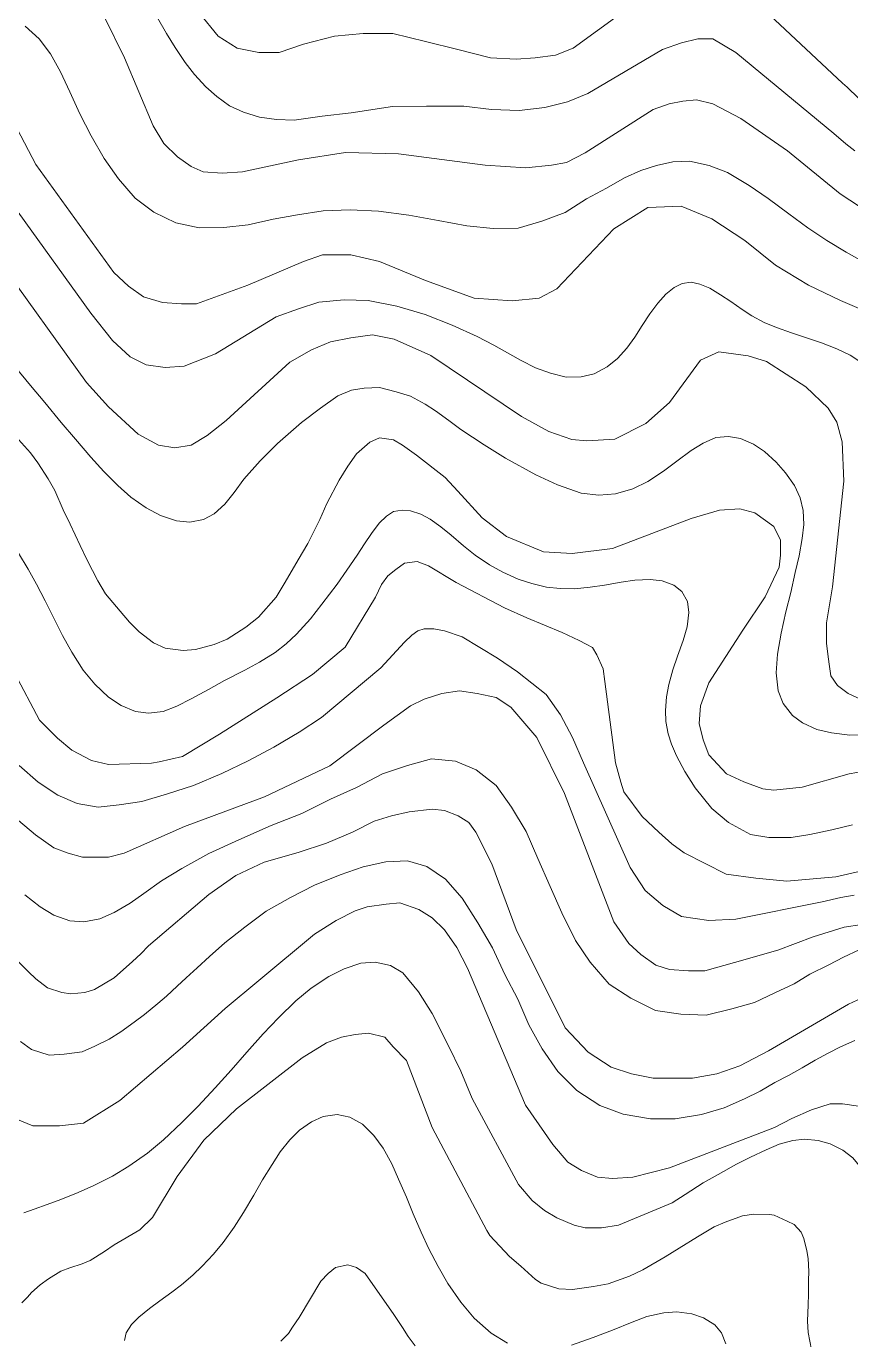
# Model space of a CAD drawing. Header units: metres. Extents: x 548946 to 557077, y 1838800 to 1845419.
# Drawn here: x 554738.3 to 555003.6, y 1843291.5 to 1843714.2 of the extents above; entities that cross this region are included whole.
import ezdxf

# ---------------------------------------------------------------- set-up
doc = ezdxf.new("R2010")
doc.units = ezdxf.units.M
doc.header["$LTSCALE"] = 28
doc.layers.add('1', color=7, linetype='Continuous', lineweight=13)
doc.layers.add('2', color=7, linetype='Continuous', lineweight=13)

msp = doc.modelspace()

# ---------------------------------------------------------------- linework, layer by layer
at = {"layer": '1'}
for points in [[(554757.26, 1843729.88), (554769.92, 1843704.07), (554779.06, 1843682.22), (554782.55, 1843676.53), (554786.91, 1843672.16), (554791.27, 1843669.1), (554795.19, 1843667.35), (554801.3, 1843666.91), (554807.84, 1843667.35), (554825.91, 1843671.19), (554840.96, 1843673.56), (554858.03, 1843673.19), (554885.88, 1843669.54), (554892.43, 1843669.1), (554898.97, 1843668.66), (554907.25, 1843669.54), (554912.05, 1843670.41), (554918.15, 1843673.47), (554939.95, 1843687.47), (554945.18, 1843689.22), (554949.54, 1843690.1), (554953.9, 1843690.53), (554959.13, 1843689.22), (554968.22, 1843684.5), (554983.19, 1843674.19), (555000.15, 1843660.3), (555015.39, 1843650.33)], [(555008.43, 1843637.95), (555002.08, 1843641.48), (554995.84, 1843645.26), (554989.71, 1843649.39), (554983.62, 1843653.82), (554976.96, 1843658.78), (554970.89, 1843662.96), (554963.9, 1843667.15), (554957.96, 1843669.43), (554951.66, 1843670.76), (554946.31, 1843670.59), (554941.03, 1843669.47), (554936.01, 1843667.78), (554930.73, 1843665.41), (554924.93, 1843662.08), (554918.51, 1843658.71), (554911.62, 1843654.24), (554904.19, 1843651.49), (554896.51, 1843649.22), (554888.46, 1843649.19), (554880.02, 1843650.04), (554870.76, 1843651.76), (554861.31, 1843653.47), (554851.58, 1843654.71), (554842.51, 1843655.14), (554833.78, 1843654.84), (554825.57, 1843653.54), (554817.69, 1843652.1), (554809.68, 1843650.27), (554801.86, 1843649.45), (554793.85, 1843649.39), (554786.38, 1843650.99), (554779.29, 1843654.38), (554773.32, 1843658.92), (554767.93, 1843665.18), (554763.34, 1843671.63), (554759.14, 1843678.97), (554755.48, 1843686.04), (554752.32, 1843693.15), (554749.33, 1843699.55), (554746.1, 1843705.31), (554742.41, 1843710.21), (554737.89, 1843714.23)], [(555004.83, 1843674.11), (555002, 1843676.44), (554998.13, 1843679.7), (554966.55, 1843705.83), (554959.14, 1843710.2), (554954.34, 1843710.2), (554949.11, 1843708.89), (554943, 1843706.71), (554918.94, 1843692.57), (554912.43, 1843689.92), (554905.09, 1843688.04), (554896.83, 1843687.13), (554887.96, 1843687.39), (554879.07, 1843688.5), (554867.04, 1843688.55), (554856.11, 1843688.44), (554842.78, 1843686.42), (554833.52, 1843685.3), (554824.46, 1843683.96), (554818.8, 1843684.17), (554813.28, 1843685), (554808.11, 1843686.56), (554803.7, 1843688.67), (554799.55, 1843691.59), (554796.09, 1843694.7), (554792.39, 1843698.7), (554789.4, 1843702.6), (554786.13, 1843707.43), (554783.36, 1843711.91), (554780.5, 1843716.92)], [(555024.1, 1843615.76), (555000.25, 1843625.93), (554989.91, 1843630.93), (554979.3, 1843637.3), (554969.46, 1843645.26), (554958.9, 1843652.29), (554948.94, 1843656.28), (554938.22, 1843655.86), (554927.32, 1843649.08), (554908.99, 1843629.75), (554903.33, 1843626.68), (554894.61, 1843625.81), (554882.4, 1843626.68), (554866.7, 1843632.37), (554851.88, 1843638.49), (554842.72, 1843640.68), (554833.56, 1843640.68), (554827.46, 1843638.49), (554809.56, 1843630.85), (554793.01, 1843624.94), (554788.22, 1843624.94), (554782.11, 1843625.37), (554776.01, 1843627.12), (554771.21, 1843630.62), (554766.42, 1843634.99), (554741.29, 1843669.76), (554728.04, 1843694.9)], [(554927.66, 1843581.39), (554918.59, 1843580.77), (554913.79, 1843581.21), (554906.38, 1843583.83), (554897.66, 1843588.64), (554868.44, 1843608.32), (554856.67, 1843613.57), (554849.7, 1843614.88), (554842.72, 1843614), (554836.18, 1843612.69), (554830.07, 1843610.07), (554823.1, 1843606.13), (554802.61, 1843587.33), (554796.5, 1843582.52), (554791.27, 1843579.46), (554786.04, 1843578.58), (554780.8, 1843579.46), (554774.26, 1843582.96), (554764.67, 1843591.7), (554757.69, 1843599.57), (554728.94, 1843639.48)], [(554927.66, 1843581.39), (554937.59, 1843586.38), (554945.27, 1843593.17), (554955.21, 1843606.76), (554961.08, 1843609.48), (554970.57, 1843608.12), (554976.44, 1843606.31), (554989.09, 1843598.15), (554996.32, 1843591.36), (554999.03, 1843586.83), (555000.83, 1843580.49), (555001.29, 1843567.8), (554997.67, 1843533.83)], [(554734.54, 1843604.71), (554739.62, 1843598.57), (554744.23, 1843593.1), (554749.49, 1843586.73), (554754.12, 1843581.29), (554758.99, 1843575.57), (554763.18, 1843570.96), (554767.69, 1843566.42), (554771.9, 1843562.72), (554776.83, 1843559.26), (554781.45, 1843556.77), (554786.57, 1843555.06), (554790.86, 1843554.65), (554795.26, 1843555.5), (554798.68, 1843557.32), (554802.16, 1843560.47), (554805.12, 1843564.16), (554808.23, 1843568.49), (554813.49, 1843574.34), (554819.06, 1843579.97), (554826.81, 1843586.7)], [(554826.81, 1843586.7), (554832.97, 1843591.33), (554838.52, 1843595.24), (554842.91, 1843597.1), (554846.96, 1843597.75), (554851.88, 1843598), (554857.28, 1843596.56), (554861.85, 1843595.16), (554866.63, 1843592.57), (554869.92, 1843590.48), (554874.28, 1843587.36), (554878.06, 1843584.42), (554885.59, 1843579.54), (554892.42, 1843575.22), (554902.22, 1843569.84), (554909.24, 1843566.66), (554916.83, 1843563.97), (554922.49, 1843563.36), (554927.82, 1843563.74), (554933.42, 1843565.3), (554938.23, 1843567.69), (554943.29, 1843571.05), (554947.64, 1843574.25), (554952.18, 1843577.7), (554956.08, 1843580.04), (554960.13, 1843581.85), (554964.19, 1843582.15), (554968.09, 1843581.59), (554972.3, 1843579.73), (554975.79, 1843577.38), (554979.61, 1843573.98), (554982.61, 1843570.5), (554985.45, 1843566.43), (554987.27, 1843562.44), (554988.29, 1843558.4), (554988.45, 1843553.86), (554987.89, 1843549.37), (554986.95, 1843543.75), (554985.71, 1843538.43), (554984.28, 1843532.03), (554982.71, 1843525.74), (554981.21, 1843518.89), (554979.98, 1843512.14), (554979.55, 1843506.08), (554980.25, 1843500.36), (554981.81, 1843496.25), (554984.83, 1843492.42), (554988.04, 1843490.04), (554992.62, 1843487.94), (554997.41, 1843486.86), (555003.27, 1843486.07), (555009.47, 1843486.16)], [(555017.88, 1843476.2), (555003.06, 1843473.64), (554987.95, 1843469.29), (554978.79, 1843468.42), (554975.3, 1843468.85), (554969.2, 1843471.04), (554963.53, 1843473.66), (554957.86, 1843479.78), (554956.12, 1843484.59), (554954.81, 1843489.84), (554955.25, 1843495.53), (554957.86, 1843502.96), (554968.81, 1843519.89), (554976.04, 1843530.61), (554980.56, 1843540.15), (554980.94, 1843544.04), (554980.94, 1843548.85), (554978.76, 1843553.22), (554972.65, 1843557.59), (554967.86, 1843558.91), (554961.32, 1843558.47), (554952.16, 1843555.85), (554926.85, 1843546.17), (554913.94, 1843544.56), (554904.68, 1843545.11), (554892.76, 1843550), (554884.92, 1843556.01), (554877.12, 1843564.58), (554873.02, 1843568.96), (554863.84, 1843576.24), (554859.36, 1843579.38), (554856.48, 1843581.11), (554851.94, 1843581.78), (554848.79, 1843580.34), (554844.52, 1843576.57), (554841.68, 1843572.7), (554838.93, 1843568.09), (554835.02, 1843560.66), (554832.72, 1843555.53), (554828.85, 1843547.73), (554825.8, 1843542.51), (554821.57, 1843535.33), (554818.66, 1843530.5), (554813, 1843524.1), (554808.95, 1843520.83), (554802.88, 1843516.94), (554798.72, 1843515.28), (554792.75, 1843513.68), (554788.8, 1843513.37), (554782.92, 1843514.06), (554779.19, 1843515.78), (554774.56, 1843519.38), (554771.52, 1843522.42), (554768.52, 1843525.93), (554763.74, 1843531.51), (554761.3, 1843535.76), (554757.82, 1843542.35), (554755.61, 1843547.11), (554752.37, 1843554.02), (554750.18, 1843558.59), (554747.41, 1843564.79), (554745.32, 1843568.61), (554742.02, 1843573.71), (554739.63, 1843576.92), (554735.76, 1843581.28)], [(554929.66, 1843535.28), (554924.35, 1843534.37), (554919.69, 1843533.7), (554914.66, 1843533.21), (554910.08, 1843533.28), (554905.62, 1843533.74), (554900.92, 1843534.89), (554896.58, 1843536.33), (554891.6, 1843538.54), (554887.33, 1843540.9), (554882.69, 1843544.05), (554878.9, 1843547.06), (554874.96, 1843550.43), (554871.71, 1843553.12), (554868.21, 1843555.6), (554865.2, 1843557.2), (554861.88, 1843558.29), (554859.18, 1843558.54), (554856.42, 1843558.06), (554854.13, 1843556.53), (554851.83, 1843554.29), (554849.39, 1843550.98), (554847.08, 1843547.6), (554844.71, 1843544.05), (554841.41, 1843539.19), (554838.28, 1843534.69), (554833.37, 1843528.19), (554829.67, 1843523.56), (554825.22, 1843518.57), (554821.86, 1843515.47), (554818.38, 1843512.7), (554813.31, 1843509.6), (554808.64, 1843506.97), (554802.09, 1843503.65), (554796.94, 1843500.8), (554791.35, 1843497.78), (554786.69, 1843495.4), (554782.26, 1843493.73), (554777.56, 1843493.14), (554773.44, 1843493.7), (554768.78, 1843495.6), (554764.7, 1843498.35), (554760.29, 1843502.51), (554756.62, 1843506.99), (554752.88, 1843512.74), (554749.88, 1843518.18), (554746.88, 1843524.13), (554744.33, 1843529.32), (554741.52, 1843534.72), (554738.86, 1843539.51), (554735.81, 1843544.64)], [(555004.09, 1843457.18), (554997.51, 1843455.56), (554990.37, 1843454.11), (554984.36, 1843453.1), (554977.24, 1843453.18), (554971.32, 1843454.06), (554964.23, 1843458), (554958.89, 1843462.43), (554953.52, 1843469.16), (554950.21, 1843474.35), (554947.52, 1843479.42), (554945.92, 1843483.16), (554944.84, 1843486.51), (554944.11, 1843490.45), (554943.93, 1843493.99), (554944.26, 1843498.36), (554944.98, 1843502.36), (554946.28, 1843507.11), (554947.86, 1843511.49), (554949.6, 1843516.51), (554950.96, 1843520.94), (554951.47, 1843525.58), (554951, 1843529.1), (554949.16, 1843532.35), (554946.64, 1843534.31), (554942.87, 1843535.76), (554939.03, 1843536.18), (554934.12, 1843535.95), (554929.66, 1843535.28)], [(554997.67, 1843533.83), (554995.8, 1843522.2), (554995.8, 1843515.64), (554996.24, 1843511.27), (554996.67, 1843508.21), (554997.11, 1843505.15), (554999.29, 1843502.09), (555002.78, 1843499.46), (555006.7, 1843497.71)], [(555004.61, 1843434.53), (555000.39, 1843433.86), (554994.4, 1843432.38), (554966.58, 1843426.87), (554957.86, 1843426.44), (554949.14, 1843427.75), (554943.04, 1843431.25), (554937.37, 1843436.06), (554932.57, 1843443.49), (554917.53, 1843477.19), (554914, 1843485.37), (554910.14, 1843492.63), (554905.58, 1843499.17), (554896.38, 1843506.46), (554889.84, 1843510.83), (554878.54, 1843517.67), (554872.84, 1843519.67), (554869.42, 1843520.24), (554866.28, 1843520.24), (554864.29, 1843519.67), (554862.29, 1843518.24), (554860.02, 1843515.95), (554852.35, 1843507.77), (554833.26, 1843491.72), (554826.08, 1843487.02), (554817.94, 1843482.24), (554809.65, 1843477.78), (554801.17, 1843473.77), (554792.02, 1843469.87), (554783.71, 1843467.22), (554775.41, 1843464.69), (554768.14, 1843463.61), (554761.42, 1843462.92), (554754.69, 1843464.09), (554748.44, 1843466.71), (554742.09, 1843470.91), (554736, 1843476.28)], [(555001.47, 1843424.25), (554991.44, 1843421.19), (554980.1, 1843416.82), (554966.15, 1843412.88), (554956.56, 1843410.26), (554951.32, 1843410.26), (554945.22, 1843410.69), (554940.86, 1843412.01), (554936.06, 1843415.5), (554932.14, 1843419), (554927.34, 1843426), (554911.5, 1843467.28), (554902.51, 1843485.29), (554894.2, 1843495.09), (554889.41, 1843498.15), (554883.3, 1843499.46), (554877.63, 1843500.34), (554871.97, 1843499.46), (554866.3, 1843497.71), (554861.94, 1843495.53), (554853.31, 1843489.28), (554835.95, 1843476.2), (554814.93, 1843466.26), (554789.17, 1843456.66), (554769.72, 1843448.11), (554764.69, 1843446.85), (554760.92, 1843446.85), (554756.32, 1843446.85), (554751.71, 1843448.11), (554747.1, 1843449.79), (554741.24, 1843453.99), (554735.8, 1843458.61)], [(554965.3, 1843397.98), (554957.03, 1843395.97), (554948.87, 1843396.26), (554940.77, 1843397.43), (554932.75, 1843401.38), (554925.85, 1843405.92), (554919.72, 1843413.05), (554915.02, 1843420.02), (554910.58, 1843428.89), (554906.82, 1843437.33), (554902.89, 1843446.4), (554899.11, 1843455.02), (554894.37, 1843462.92), (554889.46, 1843469.91), (554883.01, 1843474.96), (554876.39, 1843477.71), (554868.64, 1843478.41), (554860.9, 1843476.29), (554852.94, 1843473.66), (554844.55, 1843469.21), (554836.18, 1843465.44), (554826.88, 1843460.91), (554817.09, 1843456.96), (554806.7, 1843452.33), (554796.98, 1843447.98), (554788.32, 1843443.14), (554781.78, 1843439.19), (554776.09, 1843435.11), (554771.65, 1843432.01), (554766.54, 1843428.95), (554761.95, 1843426.92), (554756.8, 1843425.94), (554752.29, 1843426.29), (554747.18, 1843428.19), (554742.75, 1843430.81), (554737.76, 1843434.64)], [(554735.69, 1843413.26), (554738.96, 1843409.87), (554741.33, 1843407.69), (554745.11, 1843404.75), (554749.67, 1843403.23), (554752.57, 1843402.83), (554757.08, 1843403.21), (554760.19, 1843404.17), (554766.55, 1843408), (554772.45, 1843413.21), (554775.08, 1843415.72), (554777.6, 1843418.31), (554796.97, 1843434.74), (554805.69, 1843440.87), (554814.85, 1843445.24), (554825.75, 1843448.3), (554834.9, 1843451.36), (554843.19, 1843454.86), (554850.17, 1843458.36), (554855.83, 1843460.11)], [(554855.83, 1843460.11), (554861.5, 1843461.42), (554868.91, 1843462.29), (554872.84, 1843461.86), (554877.2, 1843460.11), (554880.69, 1843457.92), (554882.87, 1843454.86), (554888.07, 1843444.68), (554895.95, 1843423.54), (554911.64, 1843391.89), (554919.06, 1843384.02), (554926.47, 1843379.21), (554933.01, 1843377.02), (554939.99, 1843375.71), (554952.63, 1843375.71), (554960.48, 1843377.02), (554967.89, 1843379.65), (554977.05, 1843384.46), (555002.85, 1843399.51), (555007.07, 1843401.46)], [(555006.05, 1843366.63), (555000.88, 1843367.43), (554996.9, 1843367.43), (554990.93, 1843365.43), (554984.57, 1843362.64), (554979, 1843359.85), (554945.22, 1843346.85), (554933.45, 1843343.79), (554926.91, 1843343.35), (554922.11, 1843343.79), (554916.88, 1843345.98), (554912.52, 1843348.6), (554907.72, 1843354.29), (554898.85, 1843367.03), (554880.25, 1843411.13), (554876.76, 1843417.69), (554872.84, 1843423.38), (554868.91, 1843427.31), (554864.55, 1843429.93), (554858.45, 1843432.12), (554854.09, 1843431.68), (554847.99, 1843430.81), (554844.06, 1843429.5), (554837.96, 1843426.44), (554830.98, 1843422.06), (554813.06, 1843407.13), (554802.28, 1843398.08), (554788.53, 1843385.62), (554768.37, 1843368.44), (554756.63, 1843361.19), (554748.95, 1843360.29), (554740.37, 1843360.29), (554731.78, 1843363.91)], [(555012.8, 1843426), (555001.47, 1843424.25)], [(555006.32, 1843417), (555001.27, 1843414.66), (554996.53, 1843412.13), (554990.42, 1843409.11), (554985.34, 1843406.03), (554979.08, 1843403.17), (554972.59, 1843400.05), (554965.3, 1843397.98)], [(554737.52, 1843332.32), (554740.8, 1843333.49), (554745.03, 1843334.98), (554749.41, 1843336.64), (554754.93, 1843338.85), (554760.05, 1843341.12), (554766.05, 1843344.17), (554771.3, 1843347.32), (554777.25, 1843351.56), (554782.46, 1843355.84), (554788.36, 1843361.36), (554793.56, 1843366.63), (554799.08, 1843372.58), (554804.18, 1843378.3), (554809.2, 1843384), (554814.46, 1843389.93), (554819.38, 1843395.14), (554825.01, 1843400.53), (554829.98, 1843404.6), (554835.63, 1843408.4), (554840.53, 1843410.9), (554845.96, 1843412.64), (554850.54, 1843412.99), (554855.42, 1843411.99), (554859.48, 1843409.57), (554864.42, 1843403.48), (554868.9, 1843396.51), (554874.17, 1843386.09), (554878.13, 1843377.95), (554881.73, 1843369.16), (554896.65, 1843341.5), (554901.03, 1843336.31), (554905.01, 1843333.12), (554908.99, 1843330.73), (554914.56, 1843328.33), (554918.14, 1843327.53), (554923.31, 1843327.53), (554928.88, 1843328.33), (554940.99, 1843333.36), (554946.12, 1843335.59), (554950.32, 1843338.23), (554956.09, 1843341.95), (554960.93, 1843344.71), (554966.77, 1843348), (554971.31, 1843350.21), (554976.31, 1843352.63), (554980.53, 1843354.41), (554984.89, 1843355.63), (554988.72, 1843356), (554993.03, 1843355.58), (554996.9, 1843354.51), (555001, 1843352.5)], [(554990.89, 1843288.24), (554989.81, 1843293.81), (554989.63, 1843297.5), (554989.83, 1843302.76), (554989.97, 1843306.2), (554989.99, 1843310.58), (554990.02, 1843313.43), (554989.87, 1843317.6), (554989.46, 1843320.12), (554988.49, 1843324.09), (554987.57, 1843326.16), (554985.36, 1843328.55), (554983.14, 1843329.6), (554978.9, 1843331.54), (554977.44, 1843331.83), (554972.39, 1843331.87), (554968.75, 1843331.32), (554963.19, 1843329.38), (554959.59, 1843327.79), (554954.27, 1843324.65), (554948.36, 1843320.96), (554943.86, 1843318.21), (554936.68, 1843313.98), (554932.37, 1843311.92), (554925.55, 1843309.45), (554920.81, 1843308.57), (554913.98, 1843307.62), (554909.58, 1843307.83), (554903.93, 1843309.69), (554902.16, 1843310.9), (554897.35, 1843315.15), (554893.72, 1843318.31), (554887.45, 1843325.04), (554886.49, 1843326.63), (554868.92, 1843359.77), (554860.63, 1843381.4), (554856.27, 1843385.77), (554853.65, 1843388.83), (554848.42, 1843390.14), (554844.06, 1843389.71), (554839.7, 1843388.83), (554834.9, 1843387.08), (554827.06, 1843382.27), (554805.88, 1843365.76), (554795.39, 1843355.7), (554786.82, 1843344.07), (554778.85, 1843330.79), (554774.77, 1843326.83), (554766.56, 1843321.98), (554763.4, 1843319.87), (554758.81, 1843317.01), (554756.28, 1843315.94), (554752.25, 1843314.67), (554749.35, 1843313.55)], [(554860.56, 1843337.36), (554858.06, 1843343.19), (554855.86, 1843348.08), (554853.12, 1843353.16), (554850.09, 1843357.26), (554846.49, 1843360.88), (554842.34, 1843363.07), (554838.29, 1843364.02), (554833.84, 1843363.36), (554830.07, 1843361.63), (554826.2, 1843358.92), (554823.12, 1843355.83), (554820, 1843351.99), (554817.35, 1843347.94), (554814.28, 1843342.9), (554811.47, 1843338.02), (554808.11, 1843332.42), (554805.15, 1843327.75), (554801.63, 1843322.83), (554798.54, 1843319.04), (554794.91, 1843315.16), (554791.81, 1843312.23), (554788.25, 1843309.2), (554785.08, 1843306.75), (554781.29, 1843303.98), (554777.93, 1843301.53), (554774.49, 1843298.78), (554772.1, 1843296.39), (554770.41, 1843293.68), (554769.85, 1843291.21)], [(555001, 1843352.5), (555004.2, 1843350.07), (555007.22, 1843346.43), (555009.34, 1843342.17), (555010.97, 1843336.96), (555011.92, 1843331.05), (555012.44, 1843325.13), (555012.7, 1843318.88), (555012.91, 1843313.29), (555013.28, 1843307.25), (555013.89, 1843301.78), (555015.05, 1843295.92), (555016.59, 1843291.07)], [(554893.11, 1843290.42), (554887.81, 1843293.56), (554882.38, 1843298.48), (554878.08, 1843303.62), (554873.95, 1843309.6), (554870.75, 1843315.01), (554867.78, 1843320.78), (554865.36, 1843326.09), (554862.8, 1843331.96), (554860.56, 1843337.36)], [(554749.35, 1843313.55), (554745.38, 1843311.05), (554742.76, 1843309.2), (554739.94, 1843306.66), (554738.61, 1843305.16), (554736.84, 1843303.32)], [(554963.36, 1843290.17), (554962.01, 1843293.75), (554959.8, 1843296.31), (554956.14, 1843298.51), (554952.44, 1843299.86), (554947.55, 1843300.45), (554943.39, 1843300.2), (554937.98, 1843298.92), (554933.18, 1843297.17), (554926.93, 1843294.62), (554920.67, 1843292.18), (554913.65, 1843289.78)]]:
    msp.add_lwpolyline(points, dxfattribs=at)
at = {"layer": '2'}
for points in [[(555009.84, 1843687.47), (555002.43, 1843694.68), (555000.92, 1843695.9), (554965.68, 1843729.01)], [(554856.24, 1843711.95), (554846.64, 1843711.95), (554837.49, 1843711.08), (554827.46, 1843708.46), (554819.61, 1843705.83), (554813.07, 1843705.83), (554806.09, 1843707.14), (554799.99, 1843711.08), (554793.88, 1843718.51)], [(554929.9, 1843718.58), (554914.23, 1843707.14), (554908.56, 1843704.96), (554902.02, 1843704.08), (554895.91, 1843703.65), (554887.63, 1843704.08), (554877.17, 1843706.71), (554866.7, 1843709.33), (554856.24, 1843711.95)], [(555007.77, 1843605.46), (555003.34, 1843608.34), (554999.12, 1843610.39), (554994.17, 1843612.38), (554989.34, 1843613.99), (554984.47, 1843615.58), (554979.71, 1843617.23), (554975.75, 1843618.91), (554971.75, 1843621.04), (554968.57, 1843623.11), (554964.95, 1843625.62), (554961.65, 1843627.81), (554958.21, 1843629.9), (554955.05, 1843631.26), (554952.17, 1843631.9), (554949.29, 1843631.46), (554946.78, 1843630.18), (554944.06, 1843627.98), (554941.48, 1843625.09), (554938.93, 1843621.7), (554936.45, 1843617.97), (554934.04, 1843614.22), (554931.51, 1843610.68), (554928.46, 1843607.3), (554925.21, 1843604.63), (554921.05, 1843602.32), (554916.77, 1843601.37), (554911.97, 1843601.28), (554906.93, 1843602.55), (554902.17, 1843604.28), (554897.46, 1843606.62), (554893.85, 1843608.67), (554888.68, 1843611.56), (554883.3, 1843614.38), (554875.31, 1843618.06), (554866.66, 1843621.41), (554857.48, 1843624.17), (554848.3, 1843625.94), (554840.58, 1843626.13), (554832.4, 1843625.38), (554825.9, 1843623.28), (554818.66, 1843620.72), (554799.12, 1843608.76), (554789.09, 1843604.82), (554782.98, 1843604.38), (554776.88, 1843605.26), (554771.65, 1843607.88), (554765.98, 1843613.13), (554759, 1843621.87), (554735.62, 1843654.4)], [(555022.7, 1843445.91), (554998.76, 1843440.47), (554982.95, 1843439.11), (554973.01, 1843440.02), (554963.52, 1843441.38), (554949.97, 1843448.17), (554946.03, 1843451.05), (554941.85, 1843454.83), (554936.4, 1843459.87), (554930.54, 1843467.85), (554929.53, 1843470.89), (554927.84, 1843477.16), (554927.84, 1843477.16), (554924.41, 1843503.38), (554923.84, 1843507.38), (554921.84, 1843511.95), (554920.42, 1843514.24), (554918.42, 1843515.38), (554916.14, 1843516.52), (554910.73, 1843519.09), (554899.38, 1843523.82), (554892.19, 1843527.01), (554876.58, 1843535.22), (554867.71, 1843540.52), (554864, 1843541.95), (554860.02, 1843541.38), (554857.17, 1843539.38), (554854.6, 1843537.38), (554852.61, 1843534.52), (554850.61, 1843530.52), (554840.92, 1843514.38), (554830.32, 1843505.57), (554818.94, 1843498.07), (554800.46, 1843486.34), (554788.56, 1843479.19), (554781.03, 1843477.51), (554778.51, 1843477.09), (554764.69, 1843476.67), (554759.25, 1843477.93), (554752.97, 1843481.29), (554748.36, 1843485.07), (554742.5, 1843490.95), (554726.33, 1843521.33)], [(554873.14, 1843439.74), (554867.16, 1843443.85), (554860.95, 1843445.62), (554853.98, 1843445.33), (554846.69, 1843443.66), (554839.22, 1843441.12), (554831.05, 1843437.84), (554823.33, 1843433.86), (554815.44, 1843429.38), (554808.55, 1843424.23), (554802.19, 1843419.28), (554797.19, 1843414.83), (554793.22, 1843411.21), (554789.67, 1843407.96), (554786.79, 1843405.24), (554783.38, 1843402.11), (554780.56, 1843399.68), (554776.35, 1843396.15), (554772.99, 1843393.69), (554768.68, 1843390.63), (554764.92, 1843388.26), (554760.35, 1843385.99), (554756.24, 1843384.12), (554750.45, 1843383.39), (554745.66, 1843383.09), (554739.94, 1843384.91), (554736.46, 1843387.5)], [(555004.83, 1843387.75), (555000.28, 1843385.77), (554996.31, 1843383.77), (554992.09, 1843381.42), (554987.91, 1843379.05), (554983.5, 1843376.56), (554979.16, 1843374.31), (554974.45, 1843371.54), (554969.37, 1843369.04), (554962.78, 1843366.12), (554955.58, 1843364), (554947.04, 1843362.58), (554939.07, 1843362.56), (554930.37, 1843364.13), (554922.81, 1843366.92), (554915.37, 1843371.68), (554909.27, 1843377.81), (554904.26, 1843385.13), (554899.95, 1843392.87), (554896.4, 1843401.06), (554892.26, 1843409), (554888.26, 1843417.65), (554883.56, 1843425.7), (554878.49, 1843433.64), (554873.14, 1843439.74)], [(554863.37, 1843289.53), (554861.18, 1843292.58), (554859.31, 1843295.38), (554856.5, 1843299.59), (554847.33, 1843312.77), (554844.54, 1843314.77), (554841.76, 1843315.57), (554837.78, 1843314.77), (554835.39, 1843312.77), (554833.01, 1843310.38), (554826.04, 1843298.63), (554823.96, 1843295.52), (554822.6, 1843293.54), (554820.15, 1843291.05)]]:
    msp.add_lwpolyline(points, dxfattribs=at)

doc.saveas('drawing.dxf')
